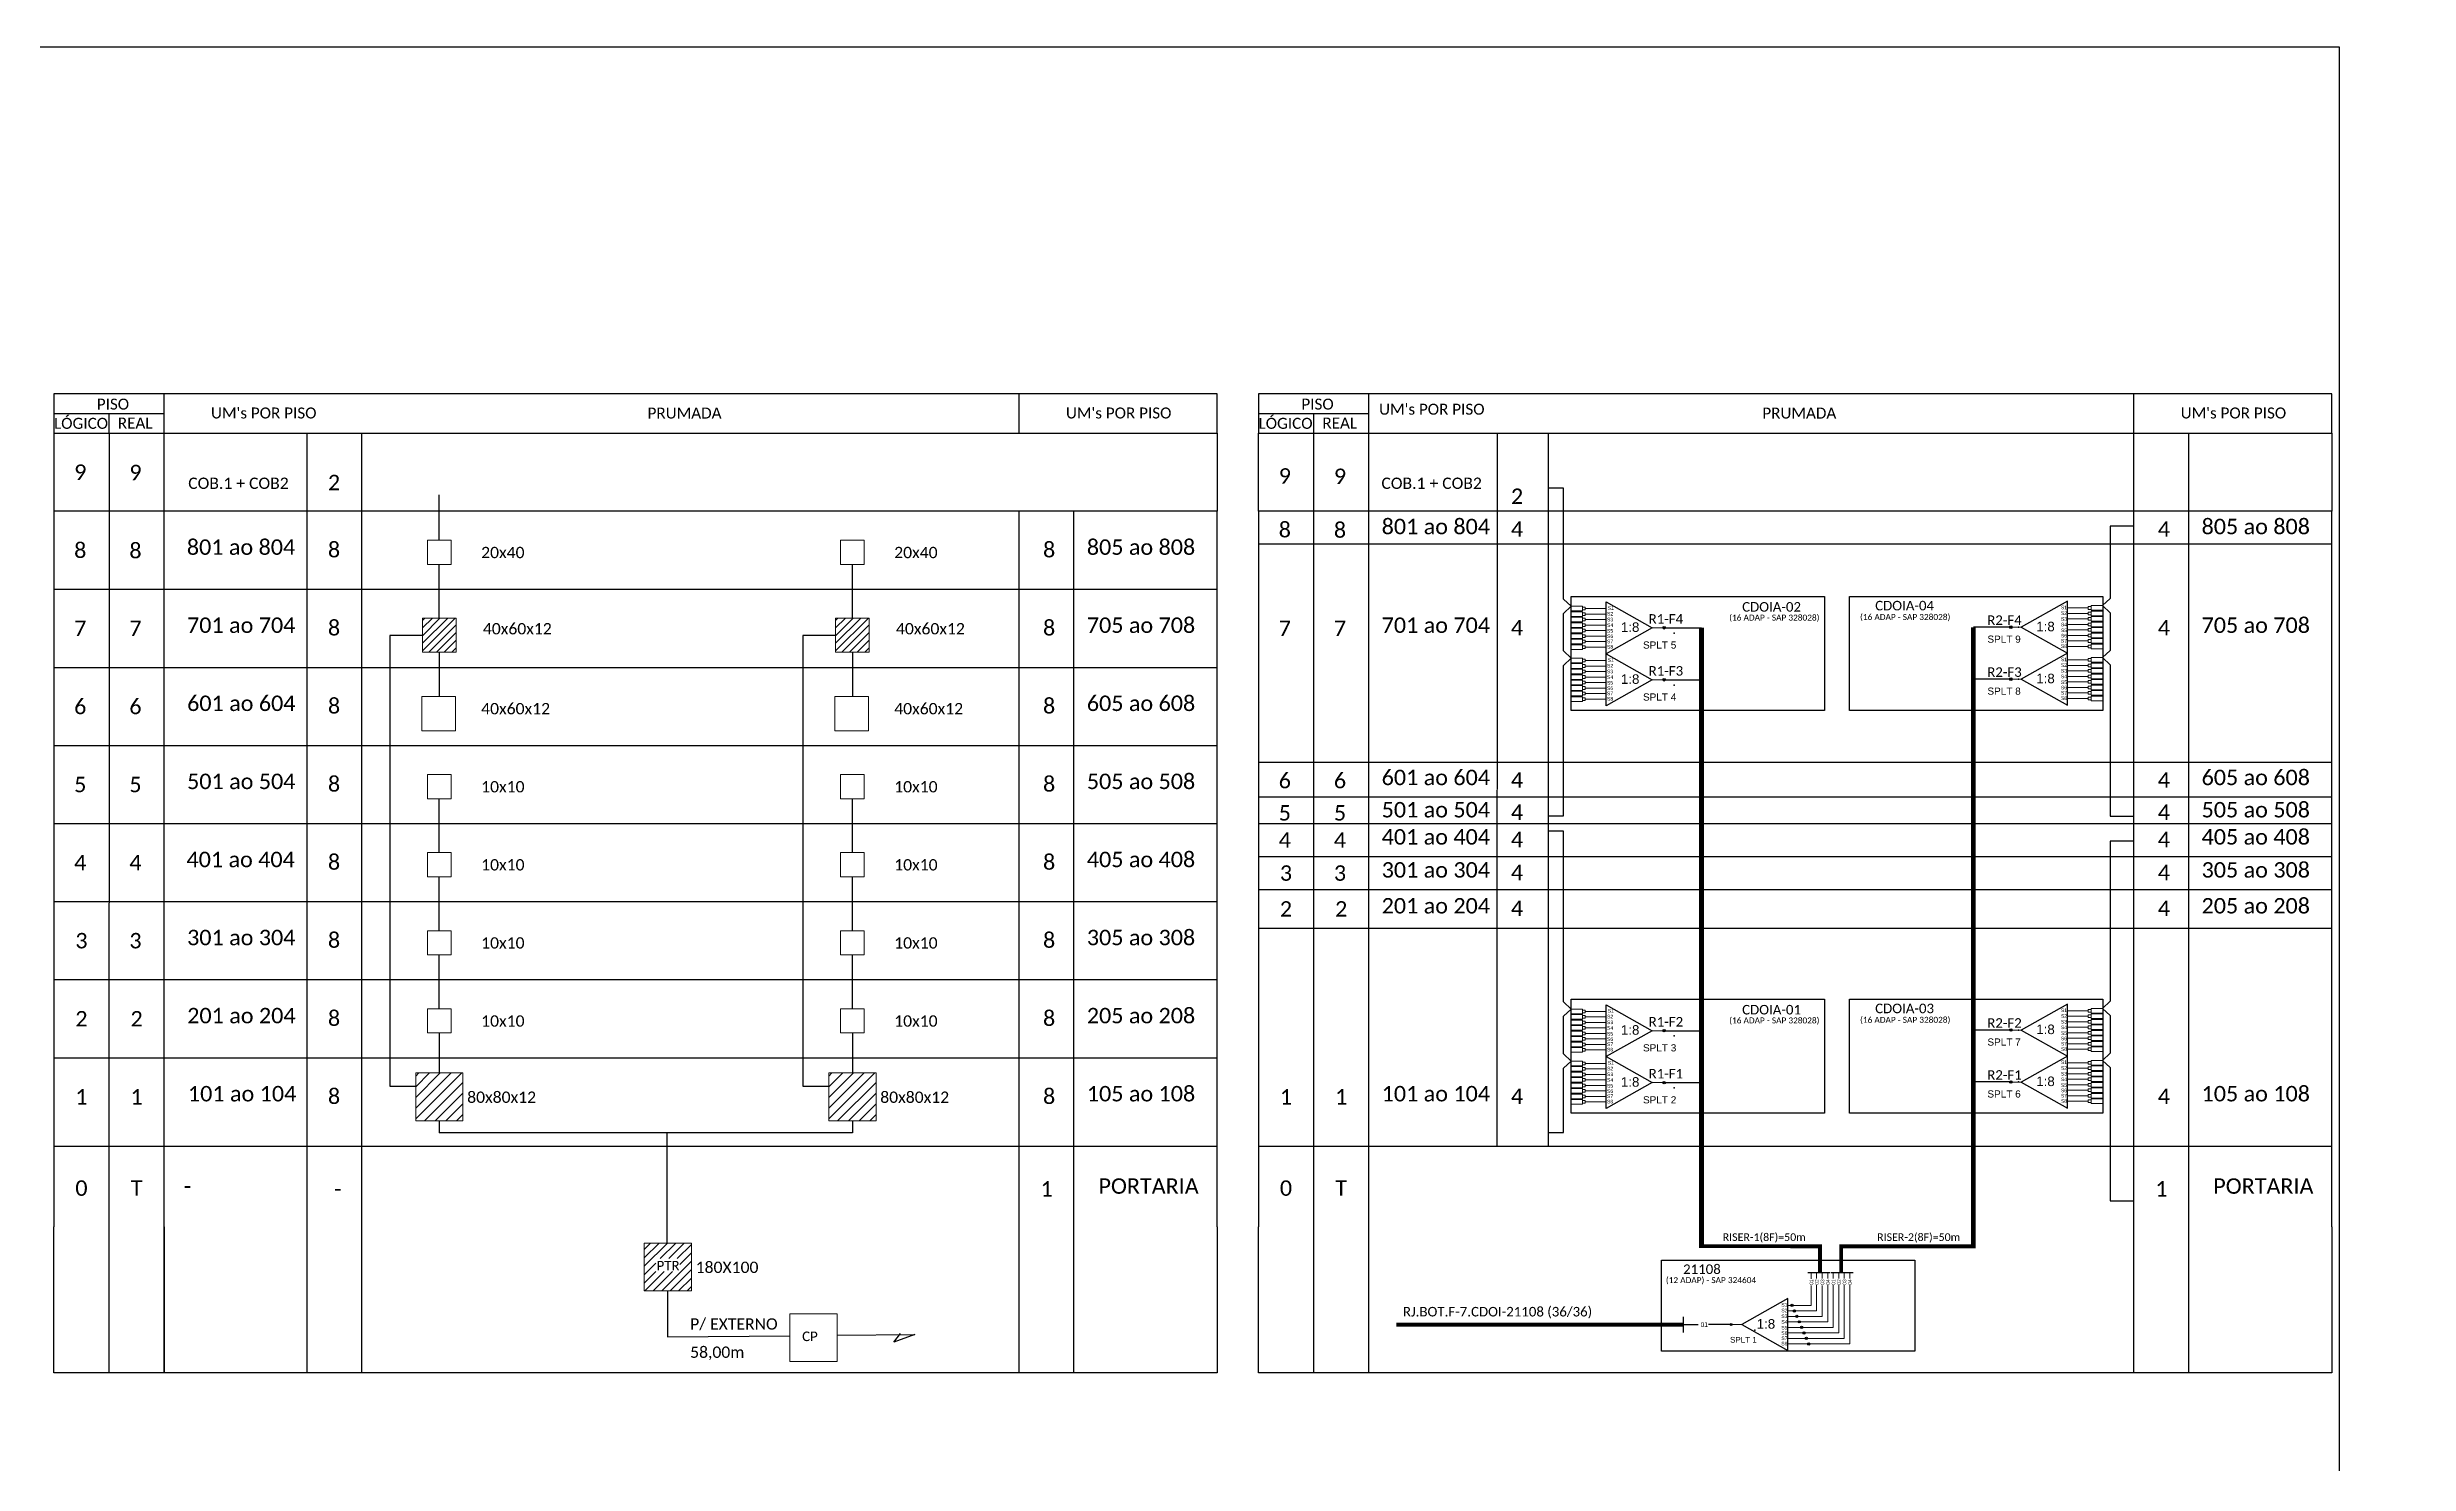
# Model space of a CAD drawing. Header units: metres. Extents: x -1286 to 1625, y -500 to 94.
# Drawn here: x -925.8 to -430.5, y -202.8 to 94.2 of the extents above; entities that cross this region are included whole.
import ezdxf
from ezdxf.enums import TextEntityAlignment as Align

# ---------------------------------------------------------------- set-up
doc = ezdxf.new("R2010")
doc.units = ezdxf.units.M
doc.styles.add('ARIAL', font='arial.ttf')
doc.styles.add('WMF-Calibri0', font='CALIBRI.TTF')

# ---------------------------------------------------------------- blocks, each defined once
blk = doc.blocks.new('SPLITTER_')
blk.add_point((0, 0))
at = {"style": 'ARIAL', "flags": 4}
blk.add_attdef('SPLT', (0, -3.26), '', height=1.5, dxfattribs=at)
blk = doc.blocks.new('SPLT_1-8_SC-APC_ESQ')
at = {"color": 3, "lineweight": 0}
for points in [[(2.41, -3.02), (0, -3.02)], [(2.41, -4), (0, -4)], [(2.41, -4.17), (0, -4.17)], [(2.41, -3.02), (2.41, -4)], [(2.41, -4.17), (2.41, -5.16)], [(2.99, -3.51), (7.37, -3.51)], [(7.37, -4.66), (2.99, -4.66)], [(2.41, -5.16), (0, -5.16)], [(2.41, -5.32), (0, -5.32)], [(2.41, -6.31), (0, -6.31)], [(2.41, -6.48), (0, -6.48)], [(2.41, -7.46), (0, -7.46)], [(2.41, -7.63), (0, -7.63)], [(2.41, -8.62), (0, -8.62)], [(2.41, -8.78), (0, -8.78)], [(2.41, -9.77), (0, -9.77)], [(2.41, -5.32), (2.41, -6.31)], [(2.41, -6.48), (2.41, -7.46)], [(2.41, -7.63), (2.41, -8.62)], [(2.41, -8.78), (2.41, -9.77)], [(7.37, -5.82), (2.99, -5.82)], [(7.37, -6.97), (2.99, -6.97)], [(7.37, -8.12), (2.99, -8.12)], [(7.37, -9.28), (2.99, -9.28)], [(2.41, -9.94), (0, -9.94)], [(2.41, -10.92), (0, -10.92)], [(2.41, -11.09), (0, -11.09)], [(2.41, -12.08), (0, -12.08)], [(2.41, -9.94), (2.41, -10.92)], [(2.41, -11.09), (2.41, -12.08)], [(7.37, -10.43), (2.99, -10.43)], [(7.37, -11.58), (2.99, -11.58)]]:
    blk.add_lwpolyline(points, dxfattribs=at)
for points in [[(2.99, -3.22), (2.41, -3.22), (2.41, -3.8), (2.99, -3.8)], [(2.99, -4.38), (2.41, -4.38), (2.41, -4.95), (2.99, -4.95)], [(2.99, -5.53), (2.41, -5.53), (2.41, -6.1), (2.99, -6.1)], [(2.99, -6.68), (2.41, -6.68), (2.41, -7.26), (2.99, -7.26)], [(2.99, -7.84), (2.41, -7.84), (2.41, -8.41), (2.99, -8.41)], [(2.99, -8.99), (2.41, -8.99), (2.41, -9.56), (2.99, -9.56)], [(2.99, -10.14), (2.41, -10.14), (2.41, -10.72), (2.99, -10.72)], [(2.99, -11.3), (2.41, -11.3), (2.41, -11.87), (2.99, -11.87)]]:
    blk.add_lwpolyline(points, close=True, dxfattribs=at)
at = {"color": 1}
blk.add_lwpolyline([(7.37, -2.1), (17.04, -7.55), (7.37, -13), (7.37, -2.1)], dxfattribs=at)
at = {"color": 1, "lineweight": 0}
blk.add_lwpolyline([(17.04, -7.55), (19.26, -7.55)], dxfattribs=at)
at = {"color": 1, "style": 'ARIAL'}
for s, height, p in [('S2', 0.75, (7.56, -4.97)), ('S1', 0.75, (7.7, -3.78)), ('S5', 0.75, (7.55, -8.57)), ('S3', 0.75, (7.55, -6.18)), ('S4', 0.75, (7.55, -7.36)), ('S6', 0.75, (7.55, -9.69)), ('1:8', 2, (10.45, -8.4)), ('S7', 0.75, (7.55, -10.78)), ('S8', 0.75, (7.55, -11.9))]:
    blk.add_text(s, height=height, dxfattribs=at).set_placement(p)
blk = doc.blocks.new('SPLT_1-8_SC-APC')
at = {"color": 1}
blk.add_lwpolyline([(-7.37, -2.1), (-17.04, -7.55), (-7.37, -13), (-7.37, -2.1)], dxfattribs=at)
at = {"color": 3, "lineweight": 0}
for points in [[(-2.99, -3.51), (-7.37, -3.51)], [(-7.37, -4.66), (-2.99, -4.66)], [(-2.41, -3.02), (-2.41, -4)], [(-2.41, -3.02), (0, -3.02)], [(-2.41, -4), (0, -4)], [(-2.41, -4.17), (-2.41, -5.16)], [(-2.41, -4.17), (0, -4.17)], [(-7.37, -5.82), (-2.99, -5.82)], [(-7.37, -6.97), (-2.99, -6.97)], [(-7.37, -8.12), (-2.99, -8.12)], [(-7.37, -9.28), (-2.99, -9.28)], [(-2.41, -5.16), (0, -5.16)], [(-2.41, -5.32), (-2.41, -6.31)], [(-2.41, -5.32), (0, -5.32)], [(-2.41, -6.31), (0, -6.31)], [(-2.41, -6.48), (-2.41, -7.46)], [(-2.41, -6.48), (0, -6.48)], [(-2.41, -7.46), (0, -7.46)], [(-2.41, -7.63), (-2.41, -8.62)], [(-2.41, -7.63), (0, -7.63)], [(-2.41, -8.62), (0, -8.62)], [(-2.41, -8.78), (-2.41, -9.77)], [(-2.41, -8.78), (0, -8.78)], [(-2.41, -9.77), (0, -9.77)], [(-7.37, -10.43), (-2.99, -10.43)], [(-7.37, -11.58), (-2.99, -11.58)], [(-2.41, -9.94), (-2.41, -10.92)], [(-2.41, -9.94), (0, -9.94)], [(-2.41, -10.92), (0, -10.92)], [(-2.41, -11.09), (-2.41, -12.08)], [(-2.41, -11.09), (0, -11.09)], [(-2.41, -12.08), (0, -12.08)]]:
    blk.add_lwpolyline(points, dxfattribs=at)
for points in [[(-2.99, -3.22), (-2.41, -3.22), (-2.41, -3.8), (-2.99, -3.8)], [(-2.99, -4.38), (-2.41, -4.38), (-2.41, -4.95), (-2.99, -4.95)], [(-2.99, -5.53), (-2.41, -5.53), (-2.41, -6.1), (-2.99, -6.1)], [(-2.99, -6.68), (-2.41, -6.68), (-2.41, -7.26), (-2.99, -7.26)], [(-2.99, -7.84), (-2.41, -7.84), (-2.41, -8.41), (-2.99, -8.41)], [(-2.99, -8.99), (-2.41, -8.99), (-2.41, -9.56), (-2.99, -9.56)], [(-2.99, -10.14), (-2.41, -10.14), (-2.41, -10.72), (-2.99, -10.72)], [(-2.99, -11.3), (-2.41, -11.3), (-2.41, -11.87), (-2.99, -11.87)]]:
    blk.add_lwpolyline(points, close=True, dxfattribs=at)
at = {"color": 1, "lineweight": 0}
blk.add_lwpolyline([(-17.04, -7.55), (-19.26, -7.55)], dxfattribs=at)
at = {"color": 1, "style": 'ARIAL'}
for s, height, p in [('S1', 0.75, (-8.74, -3.78)), ('S2', 0.75, (-8.74, -4.97)), ('1:8', 2, (-13.91, -8.4)), ('S3', 0.75, (-8.74, -6.18)), ('S4', 0.75, (-8.74, -7.36)), ('S5', 0.75, (-8.74, -8.57)), ('S6', 0.75, (-8.74, -9.69)), ('S7', 0.75, (-8.74, -10.78)), ('S8', 0.75, (-8.74, -11.9))]:
    blk.add_text(s, height=height, dxfattribs=at).set_placement(p)
blk = doc.blocks.new('SPLT_1-8_DIV_DIR')
h = blk.add_hatch(color=3)
h.dxf.hatch_style = 1
edge = h.paths.add_edge_path()
edge.add_arc((12.77, 4.04), 0.242, 0, 360)
h = blk.add_hatch(color=3)
h.dxf.hatch_style = 1
edge = h.paths.add_edge_path()
edge.add_arc((13.27, 2.88), 0.242, 0, 360)
h = blk.add_hatch(color=3)
h.dxf.hatch_style = 1
edge = h.paths.add_edge_path()
edge.add_arc((13.77, 1.73), 0.242, 0, 360)
h = blk.add_hatch(color=3)
h.dxf.hatch_style = 1
edge = h.paths.add_edge_path()
edge.add_arc((14.27, 0.58), 0.242, 0, 360)
h = blk.add_hatch(color=3)
h.dxf.hatch_style = 1
edge = h.paths.add_edge_path()
edge.add_arc((14.77, -0.58), 0.242, 0, 360)
h = blk.add_hatch(color=3)
h.dxf.hatch_style = 1
edge = h.paths.add_edge_path()
edge.add_arc((15.27, -1.73), 0.242, 0, 360)
h = blk.add_hatch(color=3)
h.dxf.hatch_style = 1
edge = h.paths.add_edge_path()
edge.add_arc((15.77, -2.88), 0.242, 0, 360)
h = blk.add_hatch(color=3)
h.dxf.hatch_style = 1
edge = h.paths.add_edge_path()
edge.add_arc((16.27, -4.04), 0.242, 0, 360)
at = {"color": 1}
blk.add_lwpolyline([(11.89, 5.45), (2.22, 0), (11.89, -5.45), (11.89, 5.45)], dxfattribs=at)
at = {"color": 1, "lineweight": 0}
blk.add_lwpolyline([(2.22, 0), (0, 0)], dxfattribs=at)
at = {"color": 7, "lineweight": 0}
for points in [[(12.77, 4.04), (11.89, 4.04)], [(11.89, 2.88), (13.27, 2.88)], [(11.89, 1.73), (13.77, 1.73)], [(11.89, 0.58), (14.27, 0.58)], [(11.89, -0.58), (14.77, -0.58)], [(11.89, -1.73), (15.27, -1.73)], [(11.89, -2.88), (15.77, -2.88)], [(11.89, -4.04), (16.27, -4.04)]]:
    blk.add_lwpolyline(points, dxfattribs=at)
at = {"color": 3}
for centre in [(12.77, 4.04), (13.27, 2.88), (13.77, 1.73), (14.27, 0.58), (14.77, -0.58), (15.27, -1.73), (15.77, -2.88), (16.27, -4.04)]:
    blk.add_circle(centre, 0.242, dxfattribs=at)
at = {"color": 1, "style": 'ARIAL'}
for s, height, p in [('1:8', 2, (5.35, -0.85)), ('S1', 0.75, (10.52, 3.77)), ('S2', 0.75, (10.52, 2.58)), ('S3', 0.75, (10.52, 1.37)), ('S4', 0.75, (10.52, 0.19)), ('S5', 0.75, (10.52, -1.02)), ('S6', 0.75, (10.52, -2.14)), ('S7', 0.75, (10.52, -3.24)), ('S8', 0.75, (10.52, -4.36))]:
    blk.add_text(s, height=height, dxfattribs=at).set_placement(p)

msp = doc.modelspace()

# ---------------------------------------------------------------- hatches: boundary and pattern name
h = msp.add_hatch(color=3)
h.dxf.hatch_style = 1
edge = h.paths.add_edge_path()
edge.add_arc((-586.68, -27.53), 0.256, 0, 360)
h = msp.add_hatch(color=3)
h.dxf.hatch_style = 1
edge = h.paths.add_edge_path()
edge.add_arc((-513.96, -27.4), 0.256, 0, 360)
h = msp.add_hatch(color=3)
h.dxf.hatch_style = 1
edge = h.paths.add_edge_path()
edge.add_arc((-586.68, -38.43), 0.256, 0, 360)
h = msp.add_hatch(color=3)
h.dxf.hatch_style = 1
edge = h.paths.add_edge_path()
edge.add_arc((-513.96, -38.3), 0.256, 0, 360)
h = msp.add_hatch(color=3)
h.dxf.hatch_style = 1
edge = h.paths.add_edge_path()
edge.add_arc((-586.68, -112), 0.256, 0, 360)
h = msp.add_hatch(color=3)
h.dxf.hatch_style = 1
edge = h.paths.add_edge_path()
edge.add_arc((-513.96, -111.87), 0.256, 0, 360)
h = msp.add_hatch(color=3)
h.dxf.hatch_style = 1
edge = h.paths.add_edge_path()
edge.add_arc((-586.68, -122.89), 0.256, 0, 360)
h = msp.add_hatch(color=3)
h.dxf.hatch_style = 1
edge = h.paths.add_edge_path()
edge.add_arc((-513.96, -122.76), 0.256, 0, 360)
h = msp.add_hatch()
h.set_pattern_fill('ANSI31', color=1, scale=10, style=0)
h.set_pattern_definition([(45, (-1414.06, -552.1374), (-0.8838835, 0.8838835), [])])
h.paths.add_polyline_path([(-800.58, -166.56), (-790.68, -166.56), (-790.68, -156.52), (-800.58, -156.52)])
h.paths.add_polyline_path([(-798.16, -162.52), (-793.12, -162.52), (-793.12, -159.79), (-798.16, -159.79)], flags=16)
h = msp.add_hatch(color=3)
h.dxf.hatch_style = 1
edge = h.paths.add_edge_path()
edge.add_arc((-572.62, -173.63), 0.205, 0, 360)

# ---------------------------------------------------------------- linework, layer by layer
at = {"color": 7}
for p, q in [((-924.4, 13.3), (-924.4, -153.11)), ((-901.25, -3.07), (-901.25, 13.3)), ((-893.75, 13.3), (-680.44, 13.3)), ((-680.44, 13.3), (-680.44, -3.07)), ((-680.44, -3.07), (-924.4, -3.07)), ((-901.25, -153.11), (-901.26, -3.07)), ((-680.44, -153.11), (-680.44, -3.07)), ((-671.77, -3.07), (-671.77, -153.11)), ((-446.65, -153.11), (-446.65, -3.07)), ((-924.4, -183.75), (-924.4, -153.11)), ((-901.25, -153.11), (-901.25, -183.75)), ((-680.44, -153.11), (-680.44, -183.75)), ((-671.77, -183.75), (-671.77, -153.11)), ((-446.65, -153.11), (-446.65, -183.75)), ((-680.44, -183.75), (-924.4, -183.75)), ((-446.65, -183.75), (-671.77, -183.75))]:
    msp.add_line(p, q, dxfattribs=at)
at = {"color": 0}
msp.add_line((-924.4, 13.3), (-680.44, 13.3), dxfattribs=at)
msp.add_line((-893.75, 13.3), (-680.44, 13.3))
msp.add_line((-893.75, 13.3), (-680.44, 13.3))
msp.add_line((-893.75, 13.3), (-680.44, 13.3))
msp.add_line((-893.75, 13.3), (-680.44, 13.3))
msp.add_line((-893.75, 13.3), (-680.44, 13.3))
msp.add_line((-893.75, 13.3), (-680.44, 13.3))
at = {"color": 1, "linetype": 'Continuous'}
for p, q in [((-847.1, -25.97), (-846.62, -25.49)), ((-847.1, -27.57), (-845.01, -25.49)), ((-847.1, -29.18), (-843.41, -25.49)), ((-847.1, -30.78), (-841.8, -25.49)), ((-847.1, -32.39), (-840.2, -25.49)), ((-845.77, -32.67), (-840.02, -26.91)), ((-844.17, -32.67), (-840.02, -28.52)), ((-760.46, -25.97), (-759.98, -25.49)), ((-760.46, -27.57), (-758.37, -25.49)), ((-760.46, -29.18), (-756.77, -25.49)), ((-760.46, -30.78), (-755.16, -25.49)), ((-760.46, -32.39), (-753.56, -25.49)), ((-759.13, -32.67), (-753.38, -26.91)), ((-757.53, -32.67), (-753.38, -28.52)), ((-842.56, -32.67), (-840.02, -30.12)), ((-840.95, -32.67), (-840.02, -31.73)), ((-755.92, -32.67), (-753.38, -30.12)), ((-754.32, -32.67), (-753.38, -31.73)), ((-848.51, -121.53), (-847.84, -120.86)), ((-848.51, -123.77), (-845.59, -120.86)), ((-848.51, -126.02), (-843.35, -120.86)), ((-848.51, -128.26), (-841.1, -120.86)), ((-848.51, -130.51), (-838.86, -120.86)), ((-846.65, -130.9), (-838.6, -122.85)), ((-761.87, -121.53), (-761.2, -120.86)), ((-761.87, -123.77), (-758.95, -120.86)), ((-761.87, -126.02), (-756.71, -120.86)), ((-761.87, -128.26), (-754.46, -120.86)), ((-761.87, -130.51), (-752.22, -120.86)), ((-760.01, -130.9), (-751.97, -122.85)), ((-844.41, -130.9), (-838.6, -125.09)), ((-842.16, -130.9), (-838.6, -127.34)), ((-757.77, -130.9), (-751.97, -125.09)), ((-755.52, -130.9), (-751.97, -127.34)), ((-839.92, -130.9), (-838.6, -129.58)), ((-753.28, -130.9), (-751.97, -129.58))]:
    msp.add_line(p, q, dxfattribs=at)
at = {"color": 3}
msp.add_line((-843.56, -130.9), (-843.56, -133.4), dxfattribs=at)
msp.add_lwpolyline([(-1286.07, -499.81), (-445.07, -499.81), (-445.07, 94.19), (-1286.07, 94.19)], close=True)
at = {"color": 0}
for points in [[(-680.44, 21.52), (-924.4, 21.52)], [(-446.65, 21.52), (-671.77, 21.52)], [(-924.4, 17.41), (-901.25, 17.41)], [(-671.77, 17.41), (-648.63, 17.41)], [(-671.77, 13.3), (-446.65, 13.3)]]:
    msp.add_lwpolyline(points, dxfattribs=at)
for points in [[(-924.4, 21.52), (-924.4, 13.3)], [(-901.26, 13.3), (-901.26, 21.52)], [(-901.25, 13.3), (-901.25, 21.52)], [(-722.03, 21.52), (-722.03, 13.3)], [(-680.44, 13.3), (-680.44, 21.52)], [(-671.77, 21.52), (-671.77, 13.3)], [(-648.63, 13.3), (-648.63, 21.52)], [(-488.24, 21.52), (-488.24, 13.3)], [(-446.65, 13.3), (-446.65, 21.52)], [(-912.83, 17.41), (-912.83, 13.3)], [(-660.2, 17.41), (-660.2, 13.3)], [(-912.82, 13.3), (-912.83, -183.75)], [(-871.24, -183.75), (-871.24, 13.3)], [(-671.77, 13.3), (-446.65, 13.3)], [(-671.77, 13.3), (-446.65, 13.3)], [(-671.77, 13.3), (-446.65, 13.3)], [(-671.77, 13.3), (-446.65, 13.3)], [(-671.77, 13.3), (-446.65, 13.3)], [(-671.77, 13.3), (-446.65, 13.3)], [(-660.2, 13.3), (-660.2, -183.75)], [(-648.63, -183.75), (-648.63, 13.3)], [(-621.67, -136.23), (-621.66, 13.3)], [(-610.91, -136.23), (-610.91, 13.3)], [(-488.24, 13.3), (-488.24, -183.75)], [(-476.67, -183.75), (-476.67, 13.3)], [(-901.25, -183.75), (-901.25, -3.07)], [(-722.03, -3.07), (-722.03, -183.75)], [(-710.46, -183.75), (-710.46, -3.07)], [(-671.77, -9.94), (-446.65, -9.94)], [(-924.4, -19.44), (-680.44, -19.44)], [(-924.4, -35.82), (-680.44, -35.82)], [(-924.4, -52.19), (-680.44, -52.19)], [(-671.77, -55.68), (-446.65, -55.68)], [(-671.77, -62.99), (-446.65, -62.99)], [(-924.4, -68.56), (-680.44, -68.56)], [(-671.77, -68.56), (-446.65, -68.56)], [(-671.77, -75.48), (-446.65, -75.48)], [(-671.77, -82.4), (-446.65, -82.4)], [(-924.4, -84.93), (-680.44, -84.93)], [(-671.77, -90.5), (-446.65, -90.5)], [(-924.4, -101.3), (-680.44, -101.3)], [(-924.4, -117.67), (-680.44, -117.67)], [(-924.4, -136.23), (-680.44, -136.23)], [(-671.77, -136.23), (-446.65, -136.23)]]:
    msp.add_lwpolyline(points)
at = {"color": 7}
msp.add_lwpolyline([(-859.86, 13.3), (-859.86, -183.75)], dxfattribs=at)
msp.add_lwpolyline([(-671.77, 13.3), (-446.65, 13.3), (-446.65, -3.07), (-671.77, -3.07)], close=True, dxfattribs=at)
at = {"color": 3}
for points in [[(-843.56, -9.18), (-843.56, 0.37)], [(-607.77, -8.5), (-607.77, 1.73), (-610.91, 1.73)], [(-610.91, -66.93), (-607.78, -66.93), (-607.77, -35.41), (-606.2, -33.9), (-607.77, -32.39), (-607.77, -24.51), (-606.2, -23.01), (-607.77, -21.5), (-607.77, -8.5)], [(-488.24, -6.22), (-493.15, -6.21), (-493.16, -21.37), (-494.73, -22.87), (-493.16, -24.38), (-493.16, -32.26), (-494.73, -33.77), (-493.16, -35.28), (-493.16, -67.02), (-488.24, -67.02)], [(-843.56, -25.49), (-843.56, -14.25)], [(-756.92, -25.49), (-756.92, -14.25)], [(-847.1, -29.15), (-853.96, -29.15), (-853.96, -123.64), (-848.51, -123.65)], [(-760.46, -29.15), (-767.32, -29.15), (-767.32, -123.64), (-761.87, -123.65)], [(-843.56, -32.67), (-843.56, -41.92)], [(-756.92, -32.67), (-756.92, -41.92)], [(-843.56, -74.66), (-843.56, -63.36)], [(-756.92, -74.66), (-756.92, -63.36)], [(-610.91, -133.34), (-607.78, -133.34), (-607.77, -119.87), (-606.2, -118.36), (-607.77, -116.86), (-607.77, -108.97), (-606.2, -107.47), (-607.77, -105.96), (-607.77, -70.15), (-610.91, -70.14)], [(-488.24, -72.26), (-493.15, -72.26), (-493.16, -105.83), (-494.73, -107.34), (-493.16, -108.84), (-493.16, -116.73), (-494.73, -118.23), (-493.16, -119.74), (-493.16, -147.71), (-488.24, -147.71)], [(-843.56, -91.04), (-843.56, -79.73)], [(-756.92, -91.04), (-756.92, -79.73)], [(-843.56, -107.41), (-843.56, -96.11)], [(-756.92, -107.41), (-756.92, -96.11)], [(-843.56, -112.48), (-843.56, -120.86)], [(-756.92, -112.48), (-756.92, -120.86)], [(-756.92, -130.9), (-756.92, -133.4), (-843.56, -133.4)], [(-795.84, -133.4), (-795.83, -156.52)], [(-795.69, -166.56), (-795.69, -176.17), (-770.05, -175.95)], [(-582.6, -173.63), (-579.51, -173.63)], [(-572.62, -173.63), (-577.36, -173.63)]]:
    msp.add_lwpolyline(points, dxfattribs=at)
at = {"lineweight": 0}
for points in [[(-841.08, -9.18), (-846.05, -9.18), (-846.05, -14.25), (-841.08, -14.25)], [(-754.44, -9.18), (-759.41, -9.18), (-759.41, -14.25), (-754.44, -14.25)], [(-841.08, -58.29), (-846.04, -58.29), (-846.04, -63.36), (-841.08, -63.36)], [(-754.44, -58.29), (-759.41, -58.29), (-759.41, -63.36), (-754.44, -63.36)], [(-841.08, -74.66), (-846.05, -74.66), (-846.05, -79.73), (-841.08, -79.73)], [(-754.44, -74.66), (-759.41, -74.66), (-759.41, -79.73), (-754.44, -79.73)], [(-841.08, -91.04), (-846.05, -91.04), (-846.05, -96.11), (-841.08, -96.11)], [(-754.44, -91.04), (-759.41, -91.04), (-759.41, -96.11), (-754.44, -96.11)], [(-841.08, -107.41), (-846.05, -107.41), (-846.05, -112.48), (-841.08, -112.48)], [(-754.44, -107.41), (-759.41, -107.41), (-759.41, -112.48), (-754.44, -112.48)]]:
    msp.add_lwpolyline(points, close=True, dxfattribs=at)
at = {"color": 1}
for points in [[(-606.2, -20.95), (-553.07, -20.95), (-553.07, -44.84), (-606.2, -44.84)], [(-547.83, -20.95), (-494.7, -20.95), (-494.7, -44.84), (-547.83, -44.84)], [(-606.2, -105.41), (-553.07, -105.41), (-553.07, -129.3), (-606.2, -129.3)], [(-547.83, -105.41), (-494.7, -105.41), (-494.7, -129.3), (-547.83, -129.3)], [(-587.23, -160.09), (-534.1, -160.09), (-534.1, -179.19), (-587.23, -179.19)]]:
    msp.add_lwpolyline(points, close=True, dxfattribs=at)
at = {"color": 1, "lineweight": 0}
for points in [[(-840.02, -25.49), (-847.1, -25.49), (-847.1, -32.67), (-840.02, -32.67)], [(-753.38, -25.49), (-760.46, -25.49), (-760.46, -32.67), (-753.38, -32.67)], [(-838.6, -120.86), (-848.51, -120.86), (-848.51, -130.9), (-838.6, -130.9)], [(-751.97, -120.86), (-761.87, -120.86), (-761.87, -130.9), (-751.97, -130.9)], [(-790.68, -156.52), (-800.58, -156.52), (-800.58, -166.56), (-790.68, -166.56)], [(-760.14, -171.34), (-770.05, -171.34), (-770.05, -181.38), (-760.14, -181.38)]]:
    msp.add_lwpolyline(points, close=True, dxfattribs=at)
at = {"color": 5, "linetype": 'Continuous', "ltscale": 4}
for points in [[(-586.68, -27.53), (-578.84, -27.53)], [(-586.68, -38.43), (-578.84, -38.43)], [(-586.68, -112), (-578.84, -112)], [(-586.68, -122.89), (-578.84, -122.89)]]:
    msp.add_lwpolyline(points, dxfattribs=at)
at = {"color": 5}
msp.add_lwpolyline([(-554, -162.68, 0.8, 0.8, 0), (-554, -157.21, 0.8, 0.8, 0), (-578.84, -157.18, 1, 1, 0), (-578.84, -27.53, 1, 1, 0)], format="xyseb", dxfattribs=at)
at = {"color": 6, "const_width": 1}
msp.add_lwpolyline([(-521.83, -94.26), (-521.83, -27.4)], dxfattribs=at)
at = {"color": 6}
for points in [[(-513.99, -27.4), (-521.83, -27.4)], [(-513.99, -38.3), (-521.83, -38.3)], [(-513.99, -111.87), (-521.83, -111.87)], [(-513.99, -122.76), (-521.83, -122.76)], [(-551.71, -162.68), (-547.05, -162.68)]]:
    msp.add_lwpolyline(points, dxfattribs=at)
at = {"color": 7, "lineweight": 0}
for points in [[(-840.17, -41.92), (-847.25, -41.92), (-847.25, -49.1), (-840.17, -49.1)], [(-753.53, -41.92), (-760.61, -41.92), (-760.61, -49.1), (-753.53, -49.1)]]:
    msp.add_lwpolyline(points, close=True, dxfattribs=at)
at = {"color": 6}
msp.add_lwpolyline([(-549.57, -162.68, 0.8, 0.8, 0), (-549.57, -157.21, 0.8, 0.8, 0), (-521.83, -157.21, 1, 1, 0), (-521.83, -94.26, 1, 1, 0)], format="xyseb", dxfattribs=at)
at = {"color": 5}
msp.add_lwpolyline([(-556.54, -162.68), (-551.91, -162.68)], dxfattribs=at)
at = {"color": 5, "lineweight": 0}
for points in [[(-555.84, -162.68), (-555.84, -164)], [(-554.69, -162.68), (-554.69, -163.97)], [(-553.53, -162.68), (-553.53, -163.97)], [(-552.37, -162.68), (-552.37, -163.97)], [(-555.84, -165.43), (-555.84, -169.6), (-559.61, -169.6)], [(-559.11, -170.75), (-554.69, -170.75), (-554.69, -165.39)], [(-558.61, -171.9), (-553.53, -171.9), (-553.53, -165.4)], [(-558.11, -173.06), (-552.37, -173.06), (-552.37, -165.39)]]:
    msp.add_lwpolyline(points, dxfattribs=at)
at = {"color": 6, "lineweight": 0}
for points in [[(-551.22, -162.68), (-551.22, -163.97)], [(-550.06, -162.68), (-550.06, -163.97)], [(-548.9, -162.68), (-548.9, -163.97)], [(-547.75, -162.68), (-547.75, -163.97)], [(-557.61, -174.21), (-551.22, -174.21), (-551.22, -165.39)], [(-557.11, -175.36), (-550.06, -175.36), (-550.06, -165.39)], [(-556.61, -176.51), (-548.9, -176.51), (-548.9, -165.39)], [(-556.11, -177.67), (-547.75, -177.67), (-547.75, -165.39)]]:
    msp.add_lwpolyline(points, dxfattribs=at)
at = {"color": 1, "const_width": 0.8}
msp.add_lwpolyline([(-642.87, -173.63), (-582.6, -173.63)], dxfattribs=at)
at = {"color": 1}
for points in [[(-582.6, -175.26), (-582.6, -172)], [(-760.14, -175.86), (-743.83, -175.72)], [(-748.24, -177.31), (-746.84, -175.49)], [(-743.83, -175.72), (-748.24, -177.31)]]:
    msp.add_lwpolyline(points, dxfattribs=at)
at = {"color": 3}
for centre, radius in [((-586.68, -27.53), 0.256), ((-513.96, -27.4), 0.256), ((-586.68, -38.43), 0.256), ((-513.96, -38.3), 0.256), ((-586.68, -112), 0.256), ((-513.96, -111.87), 0.256), ((-586.68, -122.89), 0.256), ((-513.96, -122.76), 0.256), ((-572.62, -173.63), 0.205), ((-572.62, -173.63), 0.205)]:
    msp.add_circle(centre, radius, dxfattribs=at)

# ---------------------------------------------------------------- block references
for name, p in [('SPLT_1-8_SC-APC_ESQ', (-606.2, -19.99)), ('SPLT_1-8_SC-APC_ESQ', (-606.2, -30.88)), ('SPLT_1-8_SC-APC_ESQ', (-606.2, -104.45)), ('SPLT_1-8_SC-APC_ESQ', (-606.2, -115.35)), ('SPLT_1-8_DIV_DIR', (-572.62, -173.63))]:
    msp.add_blockref(name, p)
for p in [(-494.73, -19.86), (-494.73, -30.75), (-494.73, -104.32), (-494.73, -115.22)]:
    msp.add_blockref('SPLT_1-8_SC-APC', p, dxfattribs=at)
ref = msp.add_blockref('SPLITTER_', (-584.58, -28.63), dxfattribs=dict(xscale=-1))
ref.add_attrib('SPLT', 'SPLT 5', (-591.11, -31.89), dxfattribs={"height": 1.5, "style": 'ARIAL'})
ref = msp.add_blockref('SPLITTER_', (-512.34, -27.4), dxfattribs=dict(xscale=-1))
ref.add_attrib('SPLT', 'SPLT 9', (-518.88, -30.66), dxfattribs={"height": 1.5, "style": 'ARIAL'})
ref = msp.add_blockref('SPLITTER_', (-584.58, -39.53), dxfattribs=dict(xscale=-1))
ref.add_attrib('SPLT', 'SPLT 4', (-591.11, -42.79), dxfattribs={"height": 1.5, "style": 'ARIAL'})
ref = msp.add_blockref('SPLITTER_', (-512.34, -38.3), dxfattribs=dict(xscale=-1))
ref.add_attrib('SPLT', 'SPLT 8', (-518.88, -41.56), dxfattribs={"height": 1.5, "style": 'ARIAL'})
ref = msp.add_blockref('SPLITTER_', (-584.58, -113.09), dxfattribs=dict(xscale=-1))
ref.add_attrib('SPLT', 'SPLT 3', (-591.11, -116.35), dxfattribs={"height": 1.5, "style": 'ARIAL'})
ref = msp.add_blockref('SPLITTER_', (-512.34, -111.87), dxfattribs=dict(xscale=-1))
ref.add_attrib('SPLT', 'SPLT 7', (-518.88, -115.13), dxfattribs={"height": 1.5, "style": 'ARIAL'})
ref = msp.add_blockref('SPLITTER_', (-512.34, -122.76), dxfattribs=dict(xscale=-1))
ref.add_attrib('SPLT', 'SPLT 6', (-518.88, -126.02), dxfattribs={"height": 1.5, "style": 'ARIAL'})
ref = msp.add_blockref('SPLITTER_', (-584.58, -123.99), dxfattribs=dict(xscale=-1))
ref.add_attrib('SPLT', 'SPLT 2', (-591.11, -127.25), dxfattribs={"height": 1.5, "style": 'ARIAL'})
ref = msp.add_blockref('SPLITTER_', (-567.63, -174.8), dxfattribs=dict(xscale=-0.8000000000001819, yscale=0.8000000000001819, zscale=0.8))
ref.add_attrib('SPLT', 'SPLT 1', (-572.85, -177.41), dxfattribs={"height": 1.2, "style": 'ARIAL'})

# ---------------------------------------------------------------- texts
at = {"color": 0, "style": 'WMF-Calibri0'}
for s, p in [('     PISO', (-919.44, 18.22)), ('     PISO', (-666.81, 18.22)), ('  LÓGICO', (-925.98, 14.19)), ('    REAL', (-914.22, 14.25)), ("UM's POR PISO", (-891.44, 16.36)), ('PRUMADA', (-799.88, 16.34)), ("UM's POR PISO", (-712.14, 16.36)), ('  LÓGICO', (-673.36, 14.19)), ('    REAL', (-661.59, 14.25)), ("UM's POR PISO", (-646.47, 17.15)), ('PRUMADA', (-566.09, 16.34)), ("UM's POR PISO", (-478.35, 16.36))]:
    msp.add_text(s, height=2.3, dxfattribs=at).set_placement(p)
at = {"color": 7, "style": 'WMF-Calibri0'}
for s, height, p in [('COB.1 + COB2', 2.3729, (-896.21, 1.59)), ('COB.1 + COB2', 2.3729, (-645.97, 1.59)), ('801 ao 804', 3.24, (-645.92, -7.91)), ('805 ao 808', 3.24, (-473.96, -7.91)), ('801 ao 804', 3.24, (-896.5, -12.23)), ('805 ao 808', 3.24, (-707.75, -12.23)), ('20x40', 2.373, (-834.78, -12.93)), ('20x40', 2.373, (-748.15, -12.93)), ('701 ao 704', 3.24, (-896.46, -28.6)), ('40x60x12', 2.373, (-834.42, -28.91)), ('40x60x12', 2.373, (-747.78, -28.91)), ('705 ao 708', 3.24, (-707.75, -28.6)), ('701 ao 704', 3.24, (-645.92, -28.6)), ('705 ao 708', 3.24, (-473.96, -28.6)), ('601 ao 604', 3.24, (-896.44, -44.98)), ('40x60x12', 2.373, (-834.78, -45.67)), ('40x60x12', 2.373, (-748.15, -45.67)), ('605 ao 608', 3.24, (-707.75, -44.98)), ('501 ao 504', 3.24, (-896.45, -61.35)), ('505 ao 508', 3.24, (-707.75, -61.35)), ('601 ao 604', 3.24, (-645.92, -60.52)), ('605 ao 608', 3.24, (-473.96, -60.52)), ('10x10', 2.373, (-834.78, -62.04)), ('10x10', 2.373, (-748.15, -62.04)), ('501 ao 504', 3.24, (-645.92, -67.29)), ('505 ao 508', 3.24, (-473.96, -67.29)), ('405 ao 408', 3.24, (-707.75, -77.72)), ('401 ao 404', 3.24, (-645.92, -72.99)), ('405 ao 408', 3.24, (-473.96, -72.99)), ('401 ao 404', 3.24, (-896.58, -77.72)), ('10x10', 2.373, (-834.78, -78.41)), ('10x10', 2.373, (-748.15, -78.41)), ('301 ao 304', 3.24, (-645.92, -79.91)), ('305 ao 308', 3.24, (-473.96, -79.91)), ('201 ao 204', 3.24, (-645.92, -87.43)), ('205 ao 208', 3.24, (-473.96, -87.43)), ('301 ao 304', 3.24, (-896.45, -94.09)), ('10x10', 2.373, (-834.78, -94.79)), ('10x10', 2.373, (-748.15, -94.79)), ('305 ao 308', 3.24, (-707.75, -94.09)), ('201 ao 204', 3.24, (-896.42, -110.46)), ('10x10', 2.373, (-834.78, -111.16)), ('10x10', 2.373, (-748.15, -111.16)), ('205 ao 208', 3.24, (-707.75, -110.46)), ('101 ao 104', 3.24, (-896.27, -126.83)), ('105 ao 108', 3.24, (-707.75, -126.83)), ('101 ao 104', 3.24, (-645.92, -126.83)), ('105 ao 108', 3.24, (-473.96, -126.83)), ('80x80x12', 2.373, (-837.71, -127.14)), ('80x80x12', 2.373, (-751.08, -127.14)), ('PORTARIA', 3.24, (-705.3, -146.2)), ('PORTARIA', 3.24, (-471.51, -146.2)), ('-', 3.24, (-897.12, -146.2)), ('PTR', 2, (-797.99, -162.27)), ('180X100', 2.373, (-789.79, -162.8)), ('P/ EXTERNO', 2.373, (-790.95, -174.68)), ('58,00m', 2.373, (-790.95, -180.6)), ('CP', 2, (-767.46, -177.09))]:
    msp.add_text(s, height=height, dxfattribs=at).set_placement(p)
at = {"color": 5, "style": 'WMF-Calibri0'}
for s, height, p in [('R1-F4', 2, (-589.93, -26.67)), ('R1-F3', 2, (-589.93, -37.56)), ('R1-F2', 2, (-589.93, -111.13)), ('R1-F1', 2, (-589.93, -122.02)), ('RISER-1(8F)=50m', 1.6, (-574.4, -156.09))]:
    msp.add_text(s, height=height, dxfattribs=at).set_placement(p)
at = {"color": 1, "style": 'WMF-Calibri0'}
for s, p in [('(16 ADAP - SAP 328028)', (-563.57, -26.02)), ('(16 ADAP - SAP 328028)', (-536.12, -25.89)), ('(16 ADAP - SAP 328028)', (-536.12, -110.35)), ('(16 ADAP - SAP 328028)', (-563.57, -110.48)), ('(12 ADAP) - SAP 324604', (-576.85, -164.93))]:
    msp.add_text(s, height=1.25, dxfattribs=at).set_placement(p, align=Align.CENTER)
for s, p in [('CDOIA-02', (-570.32, -24.14)), ('CDOIA-04', (-542.42, -23.88)), ('CDOIA-01', (-570.32, -108.6)), ('CDOIA-03', (-542.42, -108.34)), ('21108', (-582.7, -163.01)), ('RJ.BOT.F-7.CDOI-21108 (36/36)', (-641.47, -171.92))]:
    msp.add_text(s, height=2, dxfattribs=at).set_placement(p)
at = {"color": 6, "style": 'WMF-Calibri0'}
for s, height, p in [('R2-F4', 2, (-518.92, -26.93)), ('R2-F3', 2, (-518.92, -37.82)), ('R2-F2', 2, (-518.92, -111.39)), ('R2-F1', 2, (-518.92, -122.29)), ('RISER-2(8F)=50m', 1.6, (-542.01, -156.09))]:
    msp.add_text(s, height=height, dxfattribs=at).set_placement(p)
at = {"style": 'ARIAL'}
for s, p in [('01', (-555.79, -164.71)), ('02', (-554.63, -164.71)), ('03', (-553.48, -164.71)), ('04', (-552.32, -164.71)), ('01', (-551.16, -164.71)), ('02', (-550, -164.71)), ('03', (-548.85, -164.71)), ('04', (-547.69, -164.71))]:
    msp.add_text(s, height=0.75, rotation=90, dxfattribs=at).set_placement(p, align=Align.MIDDLE_CENTER)
msp.add_text('01', height=1, dxfattribs=at).set_placement((-578.26, -173.63), align=Align.MIDDLE_CENTER)
at = {"color": 7, "style": 'WMF-Calibri0'}
for tag, flags, p in [('9', 4, (-918.85, 5.1)), ('9', 4, (-907.28, 5.03)), ('9', 4, (-666.23, 4.3)), ('9', 4, (-654.66, 4.23)), ('2', 4, (-865.63, 2.93)), ('2', 4, (-617.52, 0.05)), ('8', 4, (-918.86, -11.27)), ('8', 4, (-907.28, -11.34)), ('8', 4, (-865.63, -11.14)), ('8', 4, (-715.66, -11.14)), ('8', 4, (-666.23, -6.95)), ('8', 4, (-654.66, -7.02)), ('4', 4, (-617.52, -6.83)), ('4', 4, (-481.86, -6.83)), ('7', 4, (-918.86, -27.64)), ('7', 4, (-907.28, -27.64)), ('8', 4, (-865.63, -27.52)), ('8', 4, (-715.66, -27.52)), ('7', 4, (-666.23, -27.64)), ('7', 4, (-654.66, -27.64)), ('4', 4, (-617.52, -27.52)), ('4', 4, (-481.86, -27.52)), ('6', 4, (-918.86, -44.02)), ('6', 4, (-907.28, -44.02)), ('8', 4, (-865.63, -43.89)), ('8', 4, (-715.66, -43.89)), ('5', 4, (-918.86, -60.39)), ('5', 4, (-907.28, -60.39)), ('8', 4, (-865.63, -60.26)), ('8', 4, (-715.66, -60.26)), ('6', 4, (-666.23, -59.56)), ('6', 4, (-654.66, -59.56)), ('4', 4, (-617.52, -59.43)), ('4', 4, (-481.86, -59.43)), ('5', 4, (-666.23, -66.33)), ('5', 4, (-654.66, -66.33)), ('4', 4, (-617.52, -66.2)), ('4', 4, (-481.86, -66.2)), ('4', 4, (-666.23, -72.03)), ('4', 4, (-654.66, -72.03)), ('4', 4, (-617.52, -71.91)), ('4', 4, (-481.86, -71.91)), ('4', 4, (-918.86, -76.76)), ('4', 4, (-907.28, -76.76)), ('8', 4, (-865.63, -76.63)), ('8', 4, (-715.66, -76.63)), ('3', 4, (-665.99, -78.95)), ('3', 4, (-654.66, -78.95)), ('4', 4, (-617.52, -78.83)), ('4', 4, (-481.86, -78.83)), ('2', 4, (-665.99, -86.47)), ('2', 4, (-654.41, -86.47)), ('4', 4, (-617.52, -86.34)), ('4', 4, (-481.86, -86.34)), ('3', 4, (-918.61, -93.13)), ('3', 4, (-907.28, -93.13)), ('8', 4, (-865.63, -93)), ('8', 4, (-715.66, -93)), ('2', 4, (-918.61, -109.5)), ('2', 4, (-907.04, -109.5)), ('8', 4, (-865.63, -109.38)), ('8', 4, (-715.66, -109.38)), ('1', 4, (-918.61, -125.88)), ('1', 4, (-907.04, -125.86)), ('8', 4, (-865.63, -125.75)), ('8', 4, (-715.66, -125.75)), ('1', 4, (-665.99, -125.88)), ('1', 4, (-654.41, -125.86)), ('4', 4, (-617.52, -125.75)), ('4', 4, (-481.86, -125.75)), ('0', 4, (-918.61, -145)), ('T', 12, (-907.04, -144.97)), ('1', 4, (-716.18, -145.17)), ('0', 4, (-665.99, -145)), ('T', 12, (-654.42, -144.97)), ('1', 4, (-482.38, -145.17)), ('-', 4, (-864.81, -145.17))]:
    msp.add_attdef(tag, text='XX', height=3.24, dxfattribs=dict(at, flags=flags)).set_placement(p, align=Align.MIDDLE_CENTER)

doc.saveas('drawing.dxf')
